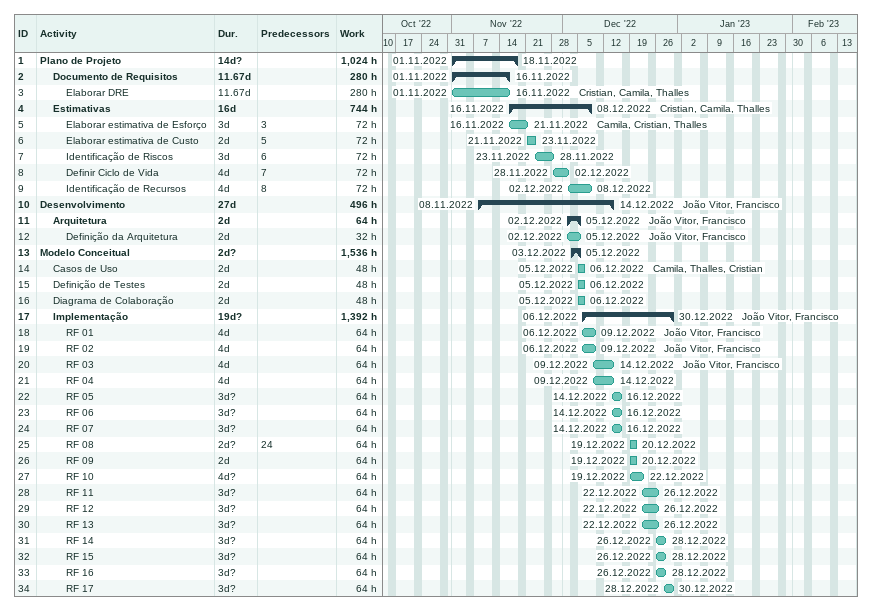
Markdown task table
| ID | Level | Task | Duration | Start | Finish | Predecessors | Resources | Work (h) |
|---|---|---|---|---|---|---|---|---|
| 1 | 1 | **Plano de Projeto** | 14d? | 2022-11-01 | 2022-11-18 |  |  | 1024 |
| 2 | 2 | **Documento de Requisitos** | 11.67d | 2022-11-01 | 2022-11-16 |  |  | 280 |
| 3 | 3 | Elaborar DRE | 11.67d | 2022-11-01 | 2022-11-16 |  | Cristian, Camila, Thalles | 280 |
| 4 | 2 | **Estimativas** | 16d | 2022-11-16 | 2022-12-08 |  | Cristian, Camila, Thalles | 744 |
| 5 | 3 | Elaborar estimativa de Esforço | 3d | 2022-11-16 | 2022-11-21 | 3 | Camila, Cristian, Thalles | 72 |
| 6 | 3 | Elaborar estimativa de Custo | 2d | 2022-11-21 | 2022-11-23 | 5 |  | 72 |
| 7 | 3 | Identificação de Riscos | 3d | 2022-11-23 | 2022-11-28 | 6 |  | 72 |
| 8 | 3 | Definir Ciclo de Vida | 4d | 2022-11-28 | 2022-12-02 | 7 |  | 72 |
| 9 | 3 | Identificação de Recursos | 4d | 2022-12-02 | 2022-12-08 | 8 |  | 72 |
| 10 | 1 | **Desenvolvimento** | 27d | 2022-11-08 | 2022-12-14 |  | João Vitor, Francisco | 496 |
| 11 | 2 | **Arquitetura** | 2d | 2022-12-02 | 2022-12-05 |  | João Vitor, Francisco | 64 |
| 12 | 3 | Definição da Arquitetura | 2d | 2022-12-02 | 2022-12-05 |  | João Vitor, Francisco | 32 |
| 13 | 1 | **Modelo Conceitual** | 2d? | 2022-12-03 | 2022-12-05 |  |  | 1536 |
| 14 | 2 | Casos de Uso | 2d | 2022-12-05 | 2022-12-06 |  | Camila, Thalles, Cristian | 48 |
| 15 | 2 | Definição de Testes | 2d | 2022-12-05 | 2022-12-06 |  |  | 48 |
| 16 | 2 | Diagrama de Colaboração | 2d | 2022-12-05 | 2022-12-06 |  |  | 48 |
| 17 | 2 | **Implementação** | 19d? | 2022-12-06 | 2022-12-30 |  | João Vitor, Francisco | 1392 |
| 18 | 3 | RF 01 | 4d | 2022-12-06 | 2022-12-09 |  | João Vitor, Francisco | 64 |
| 19 | 3 | RF 02 | 4d | 2022-12-06 | 2022-12-09 |  | João Vitor, Francisco | 64 |
| 20 | 3 | RF 03 | 4d | 2022-12-09 | 2022-12-14 |  | João Vitor, Francisco | 64 |
| 21 | 3 | RF 04 | 4d | 2022-12-09 | 2022-12-14 |  |  | 64 |
| 22 | 3 | RF 05 | 3d? | 2022-12-14 | 2022-12-16 |  |  | 64 |
| 23 | 3 | RF 06 | 3d? | 2022-12-14 | 2022-12-16 |  |  | 64 |
| 24 | 3 | RF 07 | 3d? | 2022-12-14 | 2022-12-16 |  |  | 64 |
| 25 | 3 | RF 08 | 2d? | 2022-12-19 | 2022-12-20 | 24 |  | 64 |
| 26 | 3 | RF 09 | 2d | 2022-12-19 | 2022-12-20 |  |  | 64 |
| 27 | 3 | RF 10 | 4d? | 2022-12-19 | 2022-12-22 |  |  | 64 |
| 28 | 3 | RF 11 | 3d? | 2022-12-22 | 2022-12-26 |  |  | 64 |
| 29 | 3 | RF 12 | 3d? | 2022-12-22 | 2022-12-26 |  |  | 64 |
| 30 | 3 | RF 13 | 3d? | 2022-12-22 | 2022-12-26 |  |  | 64 |
| 31 | 3 | RF 14 | 3d? | 2022-12-26 | 2022-12-28 |  |  | 64 |
| 32 | 3 | RF 15 | 3d? | 2022-12-26 | 2022-12-28 |  |  | 64 |
| 33 | 3 | RF 16 | 3d? | 2022-12-26 | 2022-12-28 |  |  | 64 |
| 34 | 3 | RF 17 | 3d? | 2022-12-28 | 2022-12-30 |  |  | 64 |
